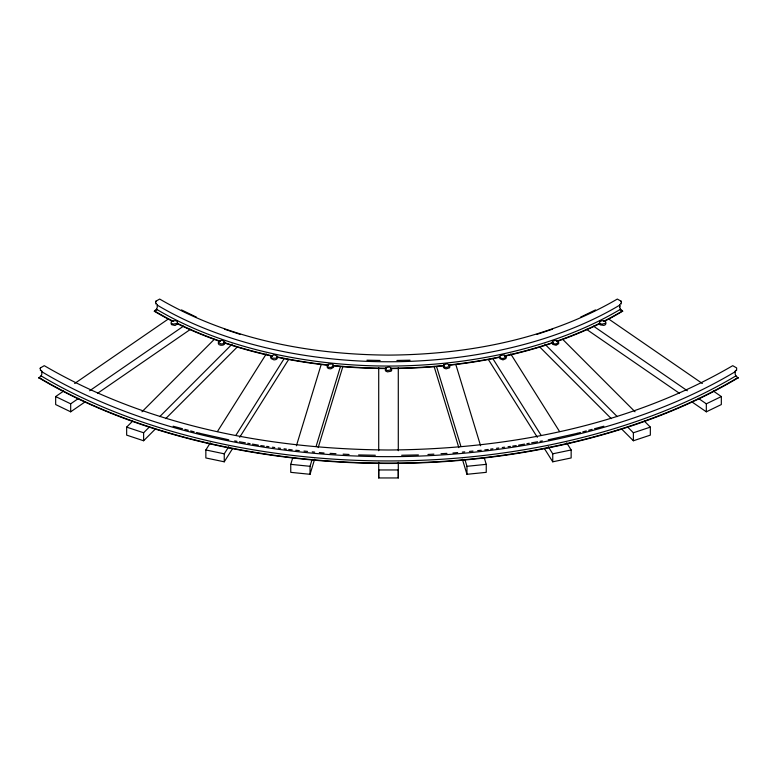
<?xml version="1.0" encoding="UTF-8"?>
<svg xmlns="http://www.w3.org/2000/svg" width="777" height="777" viewBox="0 0 777 777"><rect width="100%" height="100%" fill="white"/><g stroke="black" fill="none" stroke-linecap="round" stroke-linejoin="round"><path stroke-width="1.17" d="M398.29 462.315L398.29 477.952L378.71 477.952L378.71 462.315M378.71 450.709L378.71 367.715M398.29 450.709L398.29 367.715M271.047 357.371L270.979 358.527L273.999 359.897L275.942 359.576L277.175 358.653L277.253 357.488M38.889 377.962L41.026 375.845A2.506 1.447 -60 0 0 41.832 373.659L41.832 371.746A1.991 1.146 -60 0 0 41.822 371.047M173.067 321.173A325.534 187.947 0 0 1 154.468 310.917L156.43 309.217A2.506 1.447 -60 0 0 157.236 307.032L157.236 305.118A1.991 1.146 -60 0 0 157.216 304.419M603.933 321.173A325.534 187.947 0 0 0 622.532 310.917L620.57 309.217M622.707 311.334L622.707 311.121A325.757 188.073 0 0 1 604.088 321.493M735.178 371.047A1.991 1.146 60 0 0 735.168 371.746L735.168 373.659A2.506 1.447 60 0 0 735.974 375.845L738.072 377.981M156.459 303.788A1.991 1.146 -60 0 0 155.856 303.982L155.75 301.33L159.664 299.048C228.584 339.219 309.44 354.613 388.5 355.108C467.56 354.613 548.416 339.219 617.336 299.048L621.27 301.321L621.144 303.982A1.991 1.136 60.4 0 0 620.532 303.788M41.55 370.571A1.991 1.146 -60 0 0 40.453 370.6L40.326 367.948L44.27 365.676C147.931 426.107 269.57 449.261 388.5 450C507.43 449.261 629.069 426.107 732.73 365.676L736.674 367.948L736.547 370.6A1.991 1.146 60 0 0 735.46 370.571M155.526 301.913L155.973 301.126M443.696 366.132L443.414 367.288L444.366 368.317L446.173 368.832L449.562 367.793L449.844 366.637M314.636 459.226L310.042 474.3L290.753 472.348L290.753 464.345L292.871 457.391M296.406 445.784L321.154 364.588M310.042 474.3L310.042 466.307L312.16 459.343M316.045 446.59L340.443 366.55M318.172 447.62L342.91 366.423M218.706 342.472L218.288 343.619L219.114 344.677L220.853 345.26L222.863 345.143L224.359 344.357L224.776 343.22M605.934 323.523L605.448 324.66L603.894 325.408L600.174 324.873L599.417 323.786M38.889 377.748L39.044 377.554A486.013 280.594 0 0 0 737.936 377.535L738.082 377.612M385.858 368.968L385.237 370.075L385.858 371.192L387.49 371.872L391.142 371.192L391.763 370.075L391.142 368.968M232.614 448.523L224.252 461.81L205.847 457.954L205.847 449.961L210.344 442.803M217.424 431.565L266.278 353.904M224.252 461.81L224.252 453.817L228.759 446.668M235.829 435.421L284.042 358.78M239.685 437.286L288.549 359.625M177.583 323.786L175.116 325.485L171.552 324.66L171.066 323.523M155.526 428.846L143.619 440.763L126.651 435.12L126.651 427.127L132.605 421.163M141.968 411.791L214.258 339.384M143.619 440.763L143.619 432.77L149.572 426.806M159.78 416.589L232.07 344.182M165.734 418.618L237.179 347.066M40.569 367.754L40.103 368.521M84.654 402.195L70.678 411.82L55.662 404.555L55.662 396.561L63.656 391.054M74.641 383.498L168.522 318.861M70.678 411.82L70.678 403.826L78.662 398.319M89.646 390.763L183.527 326.126M97.64 393.249L190.511 329.302M154.409 311.334L156.876 309.916M621.474 301.913L621.027 301.126M738.121 377.865L738.15 377.845A486.247 280.73 0 0 1 38.899 377.845L38.879 377.865M580.497 317.181L595.503 309.916M698.338 398.319L706.322 403.826L721.328 396.561L721.328 404.555L706.322 411.82L692.346 402.195M536.703 334.44L552.534 329.166M627.428 426.806L633.381 432.77L650.339 427.127L650.339 435.12L633.381 440.763L621.474 428.846M576.952 433.42L580.468 432.478M582.808 431.857L586.314 430.914M588.655 430.283L592.171 429.341M594.512 428.719L603.875 426.204M548.232 439.801L577.224 433.352M548.241 446.668L552.748 453.817L571.153 449.961L571.153 457.954L552.748 461.81L544.386 448.523M518.589 445.163L524.524 444.104M526.903 443.677L529.273 443.249M531.643 442.822L537.577 441.763M539.957 441.336L542.327 440.909M484.79 449.912L488.286 449.436M490.617 449.116L492.939 448.795M496.435 448.31L498.756 447.989M502.253 447.513L504.584 447.193M508.071 446.707L510.402 446.387M512.723 446.066L516.219 445.59M464.84 459.343L466.958 466.307L486.247 464.345L486.247 472.348L466.958 474.3L462.364 459.226M452.933 453.02L457.653 452.564M462.373 452.097L464.733 451.864M469.454 451.408L472.989 451.068M477.709 450.602L481.254 450.262M427.933 454.467L433.887 454.127M441.025 453.71L446.979 453.36M396.882 360.46L410.062 360.198M401.651 455.254L418.395 454.933M366.938 360.198L380.118 360.46M358.605 454.933L375.349 455.254M330.021 453.36L335.975 453.71M343.113 454.127L349.067 454.467M295.746 450.262L299.291 450.602M304.011 451.068L307.546 451.408M312.267 451.864L314.627 452.097M319.347 452.564L324.067 453.02M290.753 464.345L310.042 466.307M260.781 445.59L264.277 446.066M266.598 446.387L268.929 446.707M272.416 447.193L274.747 447.513M278.244 447.989L280.565 448.31M284.061 448.795L286.383 449.116M288.714 449.436L292.21 449.912M234.673 440.909L237.043 441.336M239.423 441.763L245.357 442.822M247.727 443.249L250.097 443.677M252.476 444.104L258.411 445.163M205.847 449.961L224.252 453.817M199.776 433.352L228.768 439.801M173.125 426.204L182.488 428.719M184.829 429.341L188.345 430.283M190.686 430.914L194.192 431.857M196.532 432.478L200.048 433.42M224.456 329.166L240.297 334.44M126.651 427.127L143.619 432.77M181.497 309.916L196.503 317.181M55.662 396.561L70.678 403.826M620.124 309.916L622.591 311.334M608.478 318.861L702.359 383.498M713.344 391.054L721.328 396.561M593.473 326.126L687.354 390.763M586.489 329.302L679.36 393.249M562.742 339.384L635.032 411.791M644.395 421.163L650.339 427.127M544.93 344.182L617.22 416.589M539.821 347.066L611.266 418.618M510.722 353.904L559.576 431.565M566.656 442.803L571.153 449.961M492.958 358.78L541.171 435.421M488.451 359.625L537.315 437.286M558.294 342.472L558.712 343.619L556.147 345.26L552.641 344.357L552.224 343.22M455.846 364.588L480.594 445.784M484.129 457.391L486.247 464.345M436.557 366.55L460.955 446.59M434.09 366.423L458.828 447.62M333.304 366.132L333.586 367.288L330.827 368.832L328.836 368.628L327.438 367.793L327.156 366.637M154.264 311.315L154.254 311.218A325.757 188.073 0 0 0 172.912 321.493M505.953 357.371L506.021 358.527L503.001 359.897L499.825 358.653L499.747 357.488M706.322 403.826L706.322 411.82M633.381 432.77L633.381 440.763M156.449 309.217A322.727 186.325 0 0 0 620.551 309.217A2.506 1.437 60.4 0 1 619.755 307.032L619.764 305.118A1.991 1.136 60.4 0 1 619.774 304.409M619.755 307.041L619.755 305.118A321.6 185.674 0 0 1 157.245 305.118M552.748 453.817L552.748 461.81M466.958 466.307L466.958 474.3M398.29 477.952L398.29 469.959L378.71 469.959L378.71 477.952M599.97 323.553A325.757 188.073 0 0 1 556.808 341.521M552.398 343.026A325.757 188.073 0 0 1 504.526 356.235M499.99 357.206A325.757 188.073 0 0 1 448.679 365.326M443.91 365.831A325.757 188.073 0 0 1 390.918 368.56M386.082 368.56A325.757 188.073 0 0 1 333.09 365.831M328.321 365.326A325.757 188.073 0 0 1 277.01 357.206M272.474 356.235A325.757 188.073 0 0 1 224.602 343.026M220.192 341.521A325.757 188.073 0 0 1 177.03 323.553M599.825 323.232A325.534 187.947 0 0 1 556.691 341.19M553.389 342.327A325.534 187.947 0 0 1 504.438 355.895M499.912 356.876A325.534 187.947 0 0 1 448.64 364.986M443.871 365.481A325.534 187.947 0 0 1 390.918 368.22M386.082 368.22A325.534 187.947 0 0 1 333.129 365.481M328.36 364.986A325.534 187.947 0 0 1 277.088 356.876M272.562 355.895A325.534 187.947 0 0 1 223.611 342.327M220.309 341.19A325.534 187.947 0 0 1 177.175 323.232M735.159 371.746A482.09 278.331 0 0 1 41.841 371.746M735.955 375.845A483.207 278.982 0 0 1 41.045 375.845M271.047 356.031L270.979 357.197L272.105 358.168L275.942 358.236L277.175 357.323L277.253 356.157L274.223 354.798L271.047 356.031M443.696 364.801L443.414 365.957L444.366 366.987L446.173 367.492L449.562 366.453L449.844 365.307L447.086 363.762L443.696 364.801M218.706 341.142L218.288 342.288L220.853 343.929L222.863 343.803L224.359 343.026L224.776 341.89L222.212 340.239L218.706 341.142M599.912 321.328L599.417 322.455L600.174 323.533L601.884 324.155L605.448 323.329L605.934 322.193L603.467 320.493L599.912 321.328M385.858 367.638L385.237 368.745L385.858 369.852L387.49 370.542L391.142 369.852L391.763 368.745L389.51 366.958L385.858 367.638M171.824 321.115L171.066 322.193L171.552 323.329L173.106 324.077L176.826 323.533L177.583 322.455L177.088 321.328L175.544 320.58L171.824 321.115M553.039 340.821L552.224 341.89L552.641 343.026L554.137 343.803L556.147 343.929L558.712 342.288L558.294 341.142L556.798 340.365L553.039 340.821M328.098 364.277L327.156 365.307L327.438 366.453L328.836 367.298L330.827 367.492L333.586 365.957L333.304 364.801L331.905 363.966L328.098 364.277M500.883 355.196L499.747 356.157L499.825 357.323L501.058 358.236L503.001 358.566L506.021 357.197L505.953 356.031L504.72 355.118L500.883 355.196"/></g></svg>
